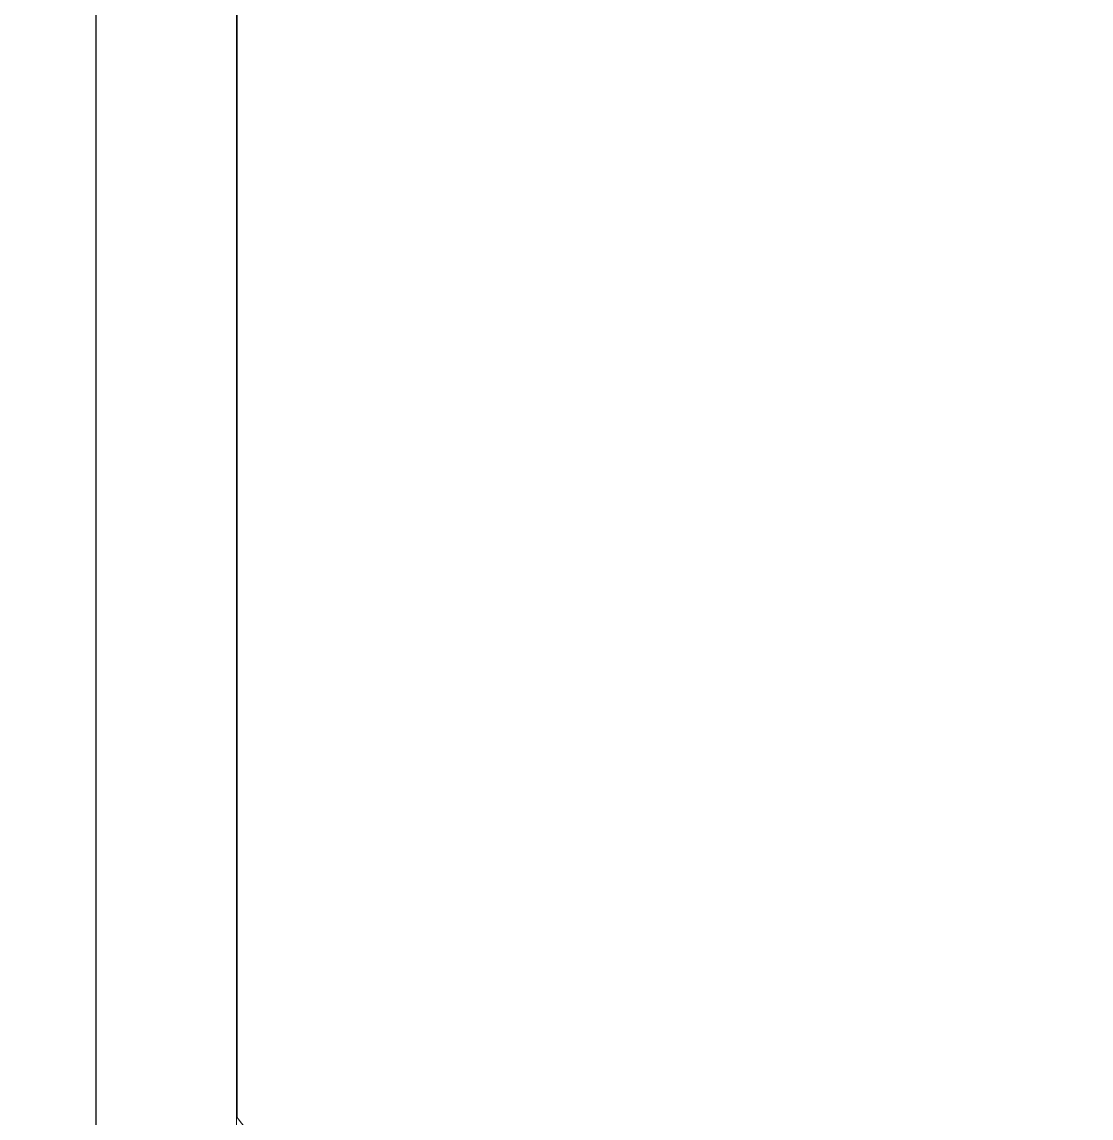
# Model space of a CAD drawing. Header units: centimetres. Extents: x -48696 to 156237, y -5617 to 29024.
# Drawn here: x -19527.81 to -19501.26, y 19941.63 to 19968.85 of the extents above; entities that cross this region are included whole.
import ezdxf

# ---------------------------------------------------------------- set-up
doc = ezdxf.new("R2010")
doc.units = ezdxf.units.CM
doc.layers.add('Moveis', color=1, linetype='Continuous', lineweight=9)
doc.layers.add('Parede Baixa', color=5, linetype='Continuous', lineweight=50)
doc.layers.add('Piso', color=55, linetype='Continuous')

# ---------------------------------------------------------------- blocks, each defined once
blk = doc.blocks.new('u')
at = {"layer": 'Moveis', "invisible_edges": 3}
for points in [[(12556.684, 3321.683), (12633.549, 3335.554), (12556.748, 3321.503)], [(12556.684, 3321.683), (12633.549, 3335.554), (12556.748, 3321.503)], [(12556.684, 3321.683), (12633.549, 3335.554), (12556.748, 3321.503)], [(12556.684, 3321.683), (12633.549, 3335.554), (12556.748, 3321.503)], [(12556.684, 3321.683), (12633.549, 3335.554), (12556.748, 3321.503)], [(12556.748, 3321.503), (12633.549, 3335.554), (12556.795, 3321.312)], [(12556.748, 3321.503), (12633.549, 3335.554), (12556.795, 3321.312)], [(12556.748, 3321.503), (12633.549, 3335.554), (12556.795, 3321.312)], [(12556.748, 3321.503), (12633.549, 3335.554), (12556.795, 3321.312)], [(12556.748, 3321.503), (12633.549, 3335.554), (12556.795, 3321.312)], [(12556.795, 3321.312), (12633.549, 3335.554), (12556.824, 3321.114)], [(12556.795, 3321.312), (12633.549, 3335.554), (12556.824, 3321.114)], [(12556.795, 3321.312), (12633.549, 3335.554), (12556.824, 3321.114)], [(12556.795, 3321.312), (12633.549, 3335.554), (12556.824, 3321.114)], [(12556.795, 3321.312), (12633.549, 3335.554), (12556.824, 3321.114)], [(12556.824, 3321.114), (12633.549, 3335.554), (12556.833, 3320.923)], [(12556.824, 3321.114), (12633.549, 3335.554), (12556.833, 3320.923)], [(12556.824, 3321.114), (12633.549, 3335.554), (12556.833, 3320.923)], [(12556.824, 3321.114), (12633.549, 3335.554), (12556.833, 3320.923)], [(12556.824, 3321.114), (12633.549, 3335.554), (12556.833, 3320.923)], [(12556.833, 3320.923), (12633.549, 3335.554), (12556.833, 3308.185)], [(12556.833, 3320.923), (12633.549, 3335.554), (12556.833, 3308.185)], [(12556.833, 3320.923), (12633.549, 3335.554), (12556.833, 3308.185)], [(12556.833, 3320.923), (12633.549, 3335.554), (12556.833, 3308.185)], [(12556.833, 3320.923), (12633.549, 3335.554), (12556.833, 3308.185)]]:
    blk.add_3dface(points, dxfattribs=at)

msp = doc.modelspace()

# ---------------------------------------------------------------- hatches: boundary and pattern name
at = {"layer": 'Piso'}
h = msp.add_hatch(dxfattribs=at)
h.set_pattern_fill('ANSI37', color=256, scale=13.333333, angle=-45)
h.set_pattern_definition([(360, (-38279.656, 1180.254), (3e-14, 42.33333), []), (90, (-38279.656, 1180.254), (-42.33333, 3e-14), [])])
h.paths.add_polyline_path([(-19392.3814, 19983.91707), (-19392.37906, 19984.45304), (-19394.37906, 19984.45304), (-19394.26532, 19994.45167), (-19389.37906, 19994.45167), (-19389.3273, 20076.27401), (-19392.32746, 20076.27591), (-19392.29782, 20073.24482), (-19464.79436, 20072.53593), (-19464.76013, 20069.03609), (-19461.84426, 20069.0336), (-19461.84728, 20065.48529), (-19463.69071, 20064.21048), (-19463.69071, 20063.44568), (-19467.7444, 20063.44568), (-19467.80608, 20064.24935), (-19470.09001, 20065.8797), (-19469.85792, 20069.49502), (-19467.26001, 20069.01165), (-19467.29424, 20072.51148), (-19471.29404, 20072.47237), (-19471.32338, 20075.47223), (-19467.32357, 20075.51134), (-19467.32357, 20079.01151), (-19470.07245, 20079.01151), (-19470.07245, 20082.75359), (-19467.73108, 20084.67034), (-19464.57904, 20084.26239), (-19462.01064, 20082.50003), (-19462.01064, 20078.97943), (-19464.85791, 20079.03562), (-19464.82369, 20075.53578), (-19394.32706, 20076.22512), (-19394.32706, 20086.22465), (-19392.35165, 20086.22465), (-19392.35165, 20088.95304), (-19532.22148, 20088.92774), (-19532.26947, 19923.88907), (-19530.49788, 19923.88907), (-19530.49788, 19928.11707), (-19528.51682, 19928.53786), (-19527.42046, 19929.30377), (-19510.94221, 19929.3336), (-19510.94221, 19926.3355), (-19513.54477, 19926.83532), (-19526.23121, 19928.11707), (-19526.23121, 19923.88907), (-19509.18782, 19923.88907), (-19508.716, 19930.52823), (-19505.11574, 19931.29144), (-19505.11574, 19932.48614), (-19522.48491, 19932.48614), (-19523.39369, 19994.12064), (-19480.56873, 19991.44338), (-19483.4799, 19932.48614), (-19500.84907, 19932.48614), (-19500.84907, 19930.80051), (-19496.81401, 19930.38939), (-19494.49921, 19923.88907), (-19467.21128, 19923.88907), (-19467.21128, 19983.91707)])
edge = h.paths.add_edge_path()
edge.add_line((-19619.22939, 19923.88907), (-19619.22939, 20088.95304))
edge.add_line((-19619.22939, 20088.95304), (-19539.22148, 20088.92978))
edge.add_line((-19539.22148, 20088.92978), (-19539.22148, 19923.88907))
edge.add_line((-19539.22148, 19923.88907), (-19570.94286, 19923.88907))
edge.add_line((-19570.94286, 19923.88907), (-19570.94286, 19926.08148))
edge.add_line((-19570.94286, 19926.08148), (-19577.70755, 19925.43007))
edge.add_line((-19577.70755, 19925.43007), (-19577.70755, 19928.06149))
edge.add_line((-19577.70755, 19928.06149), (-19578.21586, 19934.80905))
edge.add_line((-19578.21586, 19934.80905), (-19579.34286, 19934.80905))
edge.add_line((-19579.34286, 19934.80905), (-19579.34286, 19963.03538))
edge.add_line((-19579.34286, 19963.03538), (-19566.7712, 19963.03538))
edge.add_line((-19566.7712, 19963.03538), (-19566.7712, 19993.71726))
edge.add_line((-19566.7712, 19993.71726), (-19597.51453, 19993.71726))
edge.add_line((-19597.51453, 19993.71726), (-19597.51453, 19963.03538))
edge.add_line((-19597.51453, 19963.03538), (-19584.94286, 19963.03538))
edge.add_line((-19584.94286, 19963.03538), (-19584.94286, 19934.80905))
edge.add_line((-19584.94286, 19934.80905), (-19586.06986, 19934.80905))
edge.add_line((-19586.06986, 19934.80905), (-19586.06986, 19930.79924))
edge.add_line((-19586.06986, 19930.79924), (-19586.57818, 19928.06149))
edge.add_line((-19586.57818, 19928.06149), (-19586.57818, 19925.43007))
edge.add_line((-19586.57818, 19925.43007), (-19592.5358, 19925.42554))
edge.add_line((-19592.5358, 19925.42554), (-19592.98567, 19925.4544))
edge.add_line((-19592.98567, 19925.4544), (-19593.34286, 19923.88907))
edge.add_line((-19593.34286, 19923.88907), (-19619.27238, 19923.88907))

# ---------------------------------------------------------------- linework, layer by layer
at = {"layer": 'Moveis'}
for p, q in [((-19522.46286, 19975.4035), (-19522.46286, 19941.64946)), ((-19522.48491, 19975.09613), (-19522.48491, 19932.48614)), ((-19522.46286, 19941.64946), (-19522.43804, 19941.61626))]:
    msp.add_line(p, q, dxfattribs=at)
for points, invisible_edges in [([(-19522.48491, 19932.48614), (-19556.96393, 20012.05948), (-19522.48491, 19975.09613)], 3), ([(-19522.48491, 19932.48614), (-19556.96393, 20012.05948), (-19522.48491, 19975.09613)], 3), ([(-19522.48491, 19932.48614), (-19556.96393, 20012.05948), (-19522.48491, 19975.09613)], 3), ([(-19522.48491, 19932.48614), (-19556.96393, 20012.05948), (-19522.48491, 19975.09613)], 3), ([(-19522.48491, 19932.48614), (-19556.96393, 20012.05948), (-19522.48491, 19975.09613)], 3), ([(-19522.46286, 19941.64946), (-19522.48491, 19975.09613), (-19522.46286, 19975.4035)], 1), ([(-19483.55158, 19975.4035), (-19522.43804, 19941.61626), (-19522.46286, 19941.64946)], 13), ([(-19483.55158, 19975.4035), (-19522.46286, 19941.64946), (-19522.46286, 19975.4035)], 13), ([(-19483.55158, 19975.4035), (-19522.27699, 19941.4008), (-19522.43804, 19941.61626)], 13), ([(-19483.55158, 19941.26751), (-19522.27699, 19941.4008), (-19483.55158, 19975.4035)], 3), ([(-19522.46286, 19941.64946), (-19522.48491, 19932.48614), (-19522.48491, 19975.09613)], 13), ([(-19522.43804, 19941.61626), (-19522.48491, 19932.48614), (-19522.46286, 19941.64946)], 3)]:
    msp.add_3dface(points, dxfattribs=dict(at, invisible_edges=invisible_edges))

# ---------------------------------------------------------------- block references
at = {"layer": 'Parede Baixa', "xscale": 1.066666666666667, "yscale": 1.066666666666667, "zscale": 1.066666666666667, "rotation": 89.99999999999999}
msp.add_blockref('u', (-15984.71881, 6535.0369), dxfattribs=at)

doc.saveas('drawing.dxf')
